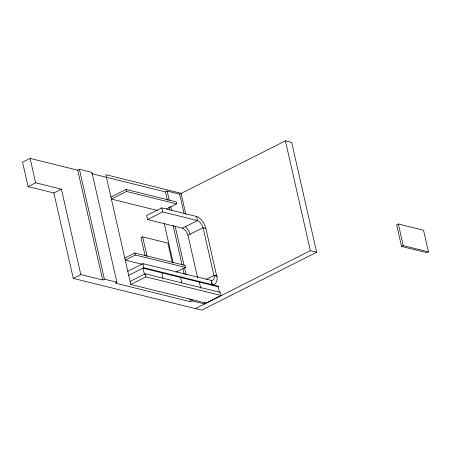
<?xml version="1.0" encoding="UTF-8"?>
<svg xmlns="http://www.w3.org/2000/svg" width="451" height="451" viewBox="0 0 451 451"><rect width="100%" height="100%" fill="white"/><g stroke="black" fill="none" stroke-linecap="round" stroke-linejoin="round"><path stroke-width="0.68" d="M30.104 158.397L22.55 162.202L28.092 186.601L53.861 192.977L61.409 189.172L80.814 274.58L102.681 279.992L104.361 279.146L116.894 282.247L91.948 172.44L79.41 169.339L77.735 170.185L30.104 158.397L35.646 182.796L61.409 189.172M28.092 186.601L35.646 182.796M110.918 197.053L126.021 189.437L176.161 201.845L176.623 203.88L166.357 209.055M176.623 203.88L126.483 191.472L111.38 199.083L157.455 210.487M91.638 173.624L165.478 191.895L167.158 191.049L179.69 194.155L285.41 140.864L291.679 142.415L316.625 252.222L201.727 310.136L195.463 308.585M206.068 279.44L214.186 275.352L216.97 276.04L216.711 276.17L205.853 228.386A11.664 6.275 63.2 0 0 196.58 216.497L161.757 207.877L146.654 215.493L147.578 219.558L182.401 228.172A7.526 4.048 63.2 0 1 187.966 235.309L197.577 277.636M147.578 219.558L162.681 211.947L197.504 220.562A7.526 4.048 63.2 0 1 203.068 227.693L213.921 275.482L216.711 276.17M172.316 262.685L167.868 243.095L142.646 236.854L140.966 237.7L145.109 255.937M53.861 192.977L73.265 278.385L80.814 274.58M182.401 228.172L197.504 220.562L196.58 216.497M124.78 258.057L134.849 252.977L184.989 265.385L185.451 267.42L175.975 272.195M185.451 267.42L135.311 255.012L125.243 260.086L142.183 264.28M187.966 235.309L203.068 227.693L205.853 228.386M127.785 271.271L142.888 263.66L211.395 280.415A7.526 4.048 63.2 0 0 214.186 275.352M128.704 275.341L143.807 267.725L219.017 286.34L218.177 286.763L142.973 268.148L144.354 274.247M116.894 282.247L115.214 283.093L190.423 301.702L192.103 300.856L204.641 303.963L204.326 302.587M130.091 281.441L145.194 273.825L220.404 292.44L221.097 295.49L205.994 303.1L130.784 284.491L105.838 174.684L181.048 193.293L185.823 214.31M130.784 284.491L145.887 276.875L221.097 295.49M211.215 285.038L212.32 284.485A12.538 6.742 63.2 0 0 216.97 276.04M316.625 252.222L310.361 250.671L195.407 308.614L73.265 278.385M398.318 223.984L396.638 224.829L401.548 246.443L426.77 252.69L428.45 251.844L423.54 230.224L398.318 223.984L403.228 245.598L428.45 251.844M401.548 246.443L403.228 245.598M285.41 140.864L310.361 250.671M218.177 286.763L219.411 292.186M211.395 280.415L212.32 284.485M211.13 280.55L212.055 284.615M179.69 194.155L184.059 213.368M199.376 282.106L200.763 288.212M167.158 191.049L169.339 200.661M170.743 206.834L171.521 210.267M175.106 226.052L183.997 265.171M184.617 267.917L186.178 274.777M191.793 299.487L192.103 300.856M165.478 191.895L167.349 200.131M168.911 206.998L169.531 209.743M173.116 225.528L182.007 264.647M182.943 268.762L184.188 274.253M189.803 298.957L190.423 301.702M180.575 277.455L181.809 282.878M161.757 207.877L162.681 211.947M164.294 223.696L173.223 263.006M161.774 272.804L163.003 278.228M142.646 236.854L147.094 256.439M126.021 189.437L126.483 191.472M142.888 263.66L143.807 267.725M145.194 273.825L145.887 276.875M134.849 252.977L135.311 255.012M79.41 169.339L104.361 279.146M77.735 170.185L102.681 279.992M185.231 226.447A11.664 6.275 63.2 0 1 190.204 234.221"/></g></svg>
